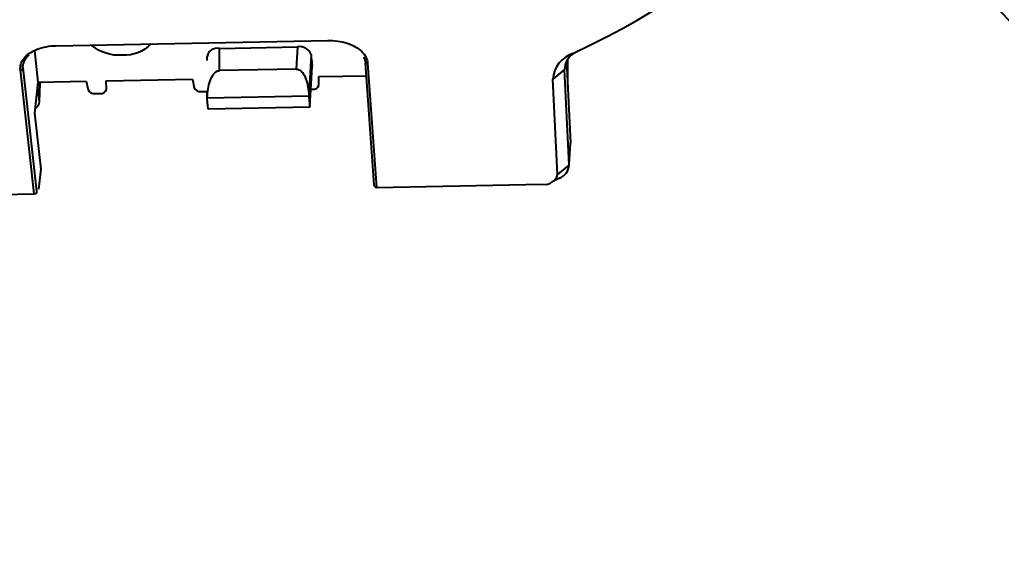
# Model space of a CAD drawing. Extents: x 1007 to 1797, y 752 to 1331.
# Drawn here: x 1592.4 to 1669.2, y 1030.8 to 1072.6 of the extents above; entities that cross this region are included whole.
import ezdxf
from ezdxf import colors
from ezdxf.entities.mleader import LeaderData, LeaderLine
from ezdxf.math import Vec2, Vec3

# ---------------------------------------------------------------- set-up
doc = ezdxf.new("R2010")
doc.units = 0
doc.header["$LTSCALE"] = 0.5
doc.header["$MEASUREMENT"] = 0
doc.layers.get('0').update_dxf_attribs({"linetype": 'CONTINUOUS'})
doc.layers.add('Make2D$_U+53EF_U+89C1_U+7EBF$_U+666E_U+901A_U+7EBF', color=7, linetype='CONTINUOUS')
doc.layers.add('Make2D$_U+53EF_U+89C1_U+7EBF$_U+6B63_U+5207_U+7EBF', color=7, linetype='CONTINUOUS')
doc.styles.add('Daelim Dimension', font='NanumGothic.ttf')

msp = doc.modelspace()

# ---------------------------------------------------------------- linework, layer by layer
at = {"layer": 'Make2D$_U+53EF_U+89C1_U+7EBF$_U+666E_U+901A_U+7EBF', "lineweight": 25}
for points in [[(1608.05, 1070.388), (1614.158, 1070.507)], [(1593.589, 1070.23), (1593.865, 1067.749)], [(1615.124, 1065.789), (1615.299, 1068.956)], [(1615.25, 1069.587), (1615.299, 1068.956)], [(1635.211, 1069.381), (1635.519, 1062.98)], [(1614.069, 1068.768), (1608.062, 1068.651)], [(1615.827, 1067.49), (1615.838, 1068.174)], [(1615.838, 1068.174), (1619.587, 1068.247)], [(1635.41, 1061.27), (1635.05, 1068.727)], [(1593.865, 1067.749), (1593.603, 1065.31)], [(1593.981, 1066.2), (1593.843, 1067.44)], [(1593.865, 1067.749), (1597.645, 1067.822)], [(1597.645, 1067.822), (1597.782, 1067.141)], [(1599.206, 1067.852), (1605.959, 1067.983)], [(1599.212, 1067.169), (1599.206, 1067.852)], [(1605.959, 1067.983), (1606.086, 1067.302)], [(1634.508, 1060.53), (1634.137, 1067.985)], [(1598.318, 1066.858), (1598.736, 1066.866)], [(1606.619, 1067.018), (1607.038, 1067.026)], [(1607.109, 1066.51), (1615.049, 1066.663)], [(1615.06, 1066.598), (1615.124, 1065.789)], [(1615.201, 1067.184), (1615.344, 1067.187)], [(1607.183, 1065.635), (1607.11, 1066.444)], [(1593.603, 1065.31), (1594.092, 1060.949)], [(1615.124, 1065.789), (1607.183, 1065.635)], [(1620.347, 1059.518), (1633.327, 1059.766)], [(1634.666, 1060.248), (1634.18, 1059.995)], [(1580.629, 1058.76), (1593.579, 1059.007)]]:
    msp.add_lwpolyline(points, dxfattribs=at)
for points, knots in [([(1600.17, 1132.724), (1572.675, 1132.139), (1556.207, 1123.219), (1550.765, 1105.963), (1545.701, 1089.904), (1554.243, 1077.53), (1576.392, 1068.838)], [0, 0, 0, 0, 1, 1, 1, 2, 2, 2, 2]), ([(1635.7, 1069.988), (1650.185, 1076.713), (1657.346, 1085.896), (1657.183, 1097.537), (1657.012, 1109.802), (1648.962, 1119.454), (1633.032, 1126.492)], [0, 0, 0, 0, 1, 1, 1, 2, 2, 2, 2]), ([(1602.708, 1070.741), (1602.09, 1070.111), (1601.34, 1069.812), (1600.457, 1069.846), (1599.561, 1069.799), (1598.764, 1070.057), (1598.065, 1070.621)], [0, 0, 0, 0, 1, 1, 1, 2, 2, 2, 2]), ([(1593.15, 1069.865), (1593.14, 1069.856), (1593.13, 1069.847), (1593.12, 1069.838), (1593.098, 1069.818), (1593.077, 1069.798), (1593.058, 1069.779), (1593.038, 1069.759), (1593.019, 1069.739), (1593, 1069.718), (1592.982, 1069.698), (1592.965, 1069.678), (1592.948, 1069.657), (1592.932, 1069.636), (1592.916, 1069.616), (1592.901, 1069.595), (1592.886, 1069.574), (1592.872, 1069.553), (1592.858, 1069.532), (1592.845, 1069.511), (1592.833, 1069.49), (1592.821, 1069.468), (1592.809, 1069.447), (1592.798, 1069.426), (1592.788, 1069.404), (1592.778, 1069.383), (1592.769, 1069.362), (1592.76, 1069.34), (1592.752, 1069.319), (1592.744, 1069.297), (1592.737, 1069.275), (1592.731, 1069.254), (1592.724, 1069.232), (1592.719, 1069.211)], [0, 0, 0, 0, 1, 1, 1, 2, 2, 2, 3, 3, 3, 4, 4, 4, 5, 5, 5, 6, 6, 6, 7, 7, 7, 8, 8, 8, 9, 9, 9, 10, 10, 10, 11, 11, 11, 11]), ([(1619.409, 1069.571), (1619.403, 1069.593), (1619.395, 1069.615), (1619.387, 1069.637), (1619.381, 1069.656), (1619.373, 1069.675), (1619.365, 1069.695)], [0, 0, 0, 0, 1, 1, 1, 2, 2, 2, 2]), ([(1607.109, 1066.51), (1607.113, 1066.762), (1607.134, 1066.998), (1607.17, 1067.22), (1607.206, 1067.441), (1607.256, 1067.648), (1607.322, 1067.84), (1607.389, 1068.031), (1607.471, 1068.207), (1607.583, 1068.353), (1607.638, 1068.427), (1607.702, 1068.493), (1607.776, 1068.548), (1607.849, 1068.604), (1607.934, 1068.649), (1608.062, 1068.651)], [0, 0, 0, 0, 1, 1, 1, 2, 2, 2, 3, 3, 3, 4, 4, 4, 5, 5, 5, 5]), ([(1614.069, 1068.768), (1614.197, 1068.77), (1614.282, 1068.729), (1614.357, 1068.676), (1614.432, 1068.623), (1614.496, 1068.559), (1614.552, 1068.488), (1614.666, 1068.346), (1614.75, 1068.173), (1614.819, 1067.985), (1614.888, 1067.796), (1614.941, 1067.591), (1614.979, 1067.371), (1615.018, 1067.151), (1615.042, 1066.915), (1615.049, 1066.663)], [0, 0, 0, 0, 1, 1, 1, 2, 2, 2, 3, 3, 3, 4, 4, 4, 5, 5, 5, 5])]:
    msp.add_open_spline(points, degree=3, knots=knots, dxfattribs=at)
for points in [[(1608.05, 1070.388), (1607.606, 1070.47), (1607.179, 1070.182), (1607.089, 1069.74)], [(1615.225, 1069.898), (1615.063, 1070.332), (1614.614, 1070.588), (1614.158, 1070.507)], [(1635.7, 1069.988), (1634.818, 1069.703), (1634.2, 1068.909), (1634.137, 1067.985)], [(1635.727, 1069.953), (1635.309, 1069.684), (1635.055, 1069.223), (1635.05, 1068.727)], [(1594.062, 1067.713), (1593.935, 1067.684), (1593.845, 1067.571), (1593.843, 1067.441)], [(1615.344, 1067.187), (1615.558, 1067.153), (1615.764, 1067.282), (1615.827, 1067.49)], [(1597.782, 1067.141), (1597.879, 1066.939), (1598.096, 1066.824), (1598.318, 1066.858)], [(1598.736, 1066.866), (1598.949, 1066.83), (1599.154, 1066.961), (1599.212, 1067.169)], [(1606.086, 1067.302), (1606.181, 1067.099), (1606.398, 1066.984), (1606.619, 1067.018)], [(1607.038, 1067.026), (1607.075, 1067.027), (1607.11, 1067.03), (1607.144, 1067.035)], [(1593.646, 1065.704), (1593.851, 1065.782), (1593.985, 1065.981), (1593.981, 1066.2)], [(1634.666, 1060.248), (1635.095, 1060.411), (1635.387, 1060.812), (1635.41, 1061.27)], [(1633.327, 1059.766), (1633.86, 1059.674), (1634.374, 1060.007), (1634.508, 1060.53)], [(1620.14, 1059.719), (1620.144, 1059.607), (1620.235, 1059.519), (1620.347, 1059.518)], [(1593.579, 1059.007), (1593.692, 1059.013), (1593.781, 1059.103), (1593.785, 1059.216)]]:
    msp.add_open_spline(points, degree=3, dxfattribs=at)
at = {"layer": 'Make2D$_U+53EF_U+89C1_U+7EBF$_U+6B63_U+5207_U+7EBF', "lineweight": 25}
for points in [[(1595.263, 1070.596), (1616.527, 1071.009)], [(1614.158, 1070.507), (1614.069, 1068.768)], [(1607.091, 1069.435), (1607.089, 1069.74)], [(1608.062, 1068.651), (1608.05, 1070.388)], [(1615.225, 1069.898), (1615.06, 1066.598)], [(1619.453, 1069.261), (1620.14, 1059.719)], [(1619.648, 1069.223), (1620.347, 1059.518)], [(1635.306, 1067.407), (1635.301, 1069.524)], [(1593.579, 1059.007), (1592.486, 1068.696)], [(1593.784, 1059.228), (1592.698, 1068.855)], [(1635.05, 1068.727), (1634.137, 1067.985)], [(1593.981, 1066.2), (1594.043, 1067.659)], [(1607.11, 1066.444), (1607.106, 1067.027)], [(1635.41, 1061.27), (1635.519, 1062.98)], [(1635.41, 1061.27), (1634.508, 1060.53)], [(1594.092, 1060.949), (1593.907, 1059.368)]]:
    msp.add_lwpolyline(points, dxfattribs=at)
for points, knots in [([(1592.486, 1068.696), (1592.469, 1068.861), (1592.484, 1069.02), (1592.534, 1069.175), (1592.584, 1069.331), (1592.667, 1069.483), (1592.782, 1069.625), (1592.896, 1069.767), (1593.041, 1069.898), (1593.212, 1070.015), (1593.383, 1070.132), (1593.579, 1070.234), (1593.796, 1070.319), (1594.012, 1070.404), (1594.249, 1070.471), (1594.495, 1070.518), (1594.741, 1070.564), (1594.995, 1070.59), (1595.263, 1070.596)], [0, 0, 0, 0, 1, 1, 1, 2, 2, 2, 3, 3, 3, 4, 4, 4, 5, 5, 5, 6, 6, 6, 6]), ([(1616.527, 1071.009), (1616.795, 1071.014), (1617.054, 1070.998), (1617.307, 1070.961), (1617.561, 1070.924), (1617.81, 1070.867), (1618.041, 1070.79), (1618.273, 1070.714), (1618.488, 1070.619), (1618.68, 1070.509), (1618.872, 1070.399), (1619.041, 1070.274), (1619.182, 1070.137), (1619.322, 1070), (1619.434, 1069.852), (1619.512, 1069.699), (1619.59, 1069.545), (1619.635, 1069.388), (1619.648, 1069.223)], [0, 0, 0, 0, 1, 1, 1, 2, 2, 2, 3, 3, 3, 4, 4, 4, 5, 5, 5, 6, 6, 6, 6]), ([(1619.409, 1069.58), (1619.414, 1069.562), (1619.419, 1069.543), (1619.423, 1069.525), (1619.429, 1069.499), (1619.433, 1069.474), (1619.437, 1069.449), (1619.44, 1069.424), (1619.443, 1069.399), (1619.445, 1069.373)], [0, 0, 0, 0, 1, 1, 1, 2, 2, 2, 3, 3, 3, 3])]:
    msp.add_open_spline(points, degree=3, knots=knots, dxfattribs=at)
for points in [[(1592.698, 1068.855), (1592.685, 1068.966), (1592.691, 1069.078), (1592.714, 1069.188)], [(1619.445, 1069.373), (1619.462, 1069.277), (1619.551, 1069.211), (1619.648, 1069.223)], [(1592.486, 1068.696), (1592.586, 1068.691), (1592.675, 1068.758), (1592.698, 1068.855)]]:
    msp.add_open_spline(points, degree=3, dxfattribs=at)

# ---------------------------------------------------------------- leaders
at = {"ltscale": 0.5}
ml = msp.add_multileader_mtext('Standard', dxfattribs=at)
ml.set_content('건전지 교환 커버', color=256, style='Daelim Dimension')
ml.set_leader_properties(color=5)
ml.build(insert=Vec2(0, 0))
ml.multileader.update_dxf_attribs({"text_left_attachment_type": 5, "text_right_attachment_type": 5, "dogleg_length": 0.36})
ctx = ml.context
ctx.base_point, ctx.char_height, ctx.landing_gap_size, ctx.plane_origin = Vec3(1688.21, 1054.153), 7, 1, Vec3(1667.601, 1099.831)
ctx.left_attachment, ctx.right_attachment = 5, 5
notes = []
notes.append((ctx, [(0, (1, 1, 0), (1687.85, 1054.153), (1, 0), 0.36, [(0, [(1646.052, 1096.876)], 0, [])])]))
ctx.mtext.insert, ctx.mtext.flow_direction = Vec3(1689.21, 1063.386), 5
for ctx, leaders in notes:
    for number, flags, end, landing, length, lines in leaders:
        leader = LeaderData()
        leader.index, (leader.has_last_leader_line, leader.has_dogleg_vector, leader.attachment_direction) = number, flags
        leader.last_leader_point, leader.dogleg_vector, leader.dogleg_length = Vec3(end), Vec3(landing), length
        for number, points, colour, breaks in lines:
            line = LeaderLine()
            line.index, line.vertices, line.color, line.breaks = number, Vec3.list(points), colors.encode_raw_color(colour), breaks
            leader.lines.append(line)
        ctx.leaders.append(leader)

doc.saveas('drawing.dxf')
